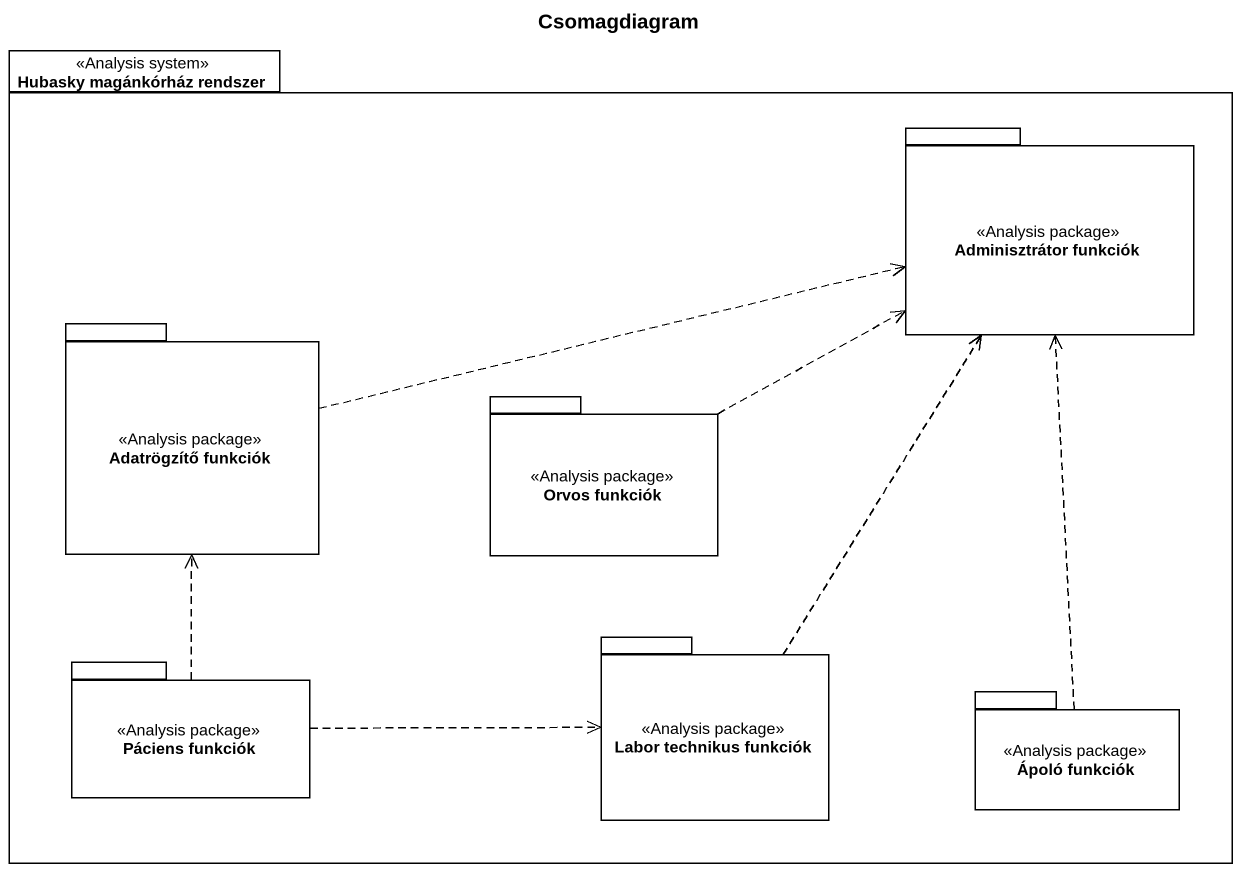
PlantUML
@startuml
title Csomagdiagram
package "Hubasky magánkórház rendszer" as Hubasky_magánkórház_rendszer <<Analysis system>> {
  package "Adminisztrátor funkciók" as Adminisztrátor_funkciók <<Analysis package>> {
  }
  package "Adatrögzítő funkciók" as Adatrögzítő_funkciók <<Analysis package>> {
  }
  package "Orvos funkciók" as Orvos_funkciók <<Analysis package>> {
  }
  package "Páciens funkciók" as Páciens_funkciók <<Analysis package>> {
  }
  package "Labor technikus funkciók" as Labor_technikus_funkciók <<Analysis package>> {
  }
  package "Ápoló funkciók" as Ápoló_funkciók <<Analysis package>> {
  }
}
Adatrögzítő_funkciók .right.> Adminisztrátor_funkciók
Orvos_funkciók .right.> Adminisztrátor_funkciók
Páciens_funkciók .up.> Adatrögzítő_funkciók
Páciens_funkciók .right.> Labor_technikus_funkciók
Labor_technikus_funkciók .up.> Adminisztrátor_funkciók
Ápoló_funkciók .up.> Adminisztrátor_funkciók
@enduml
